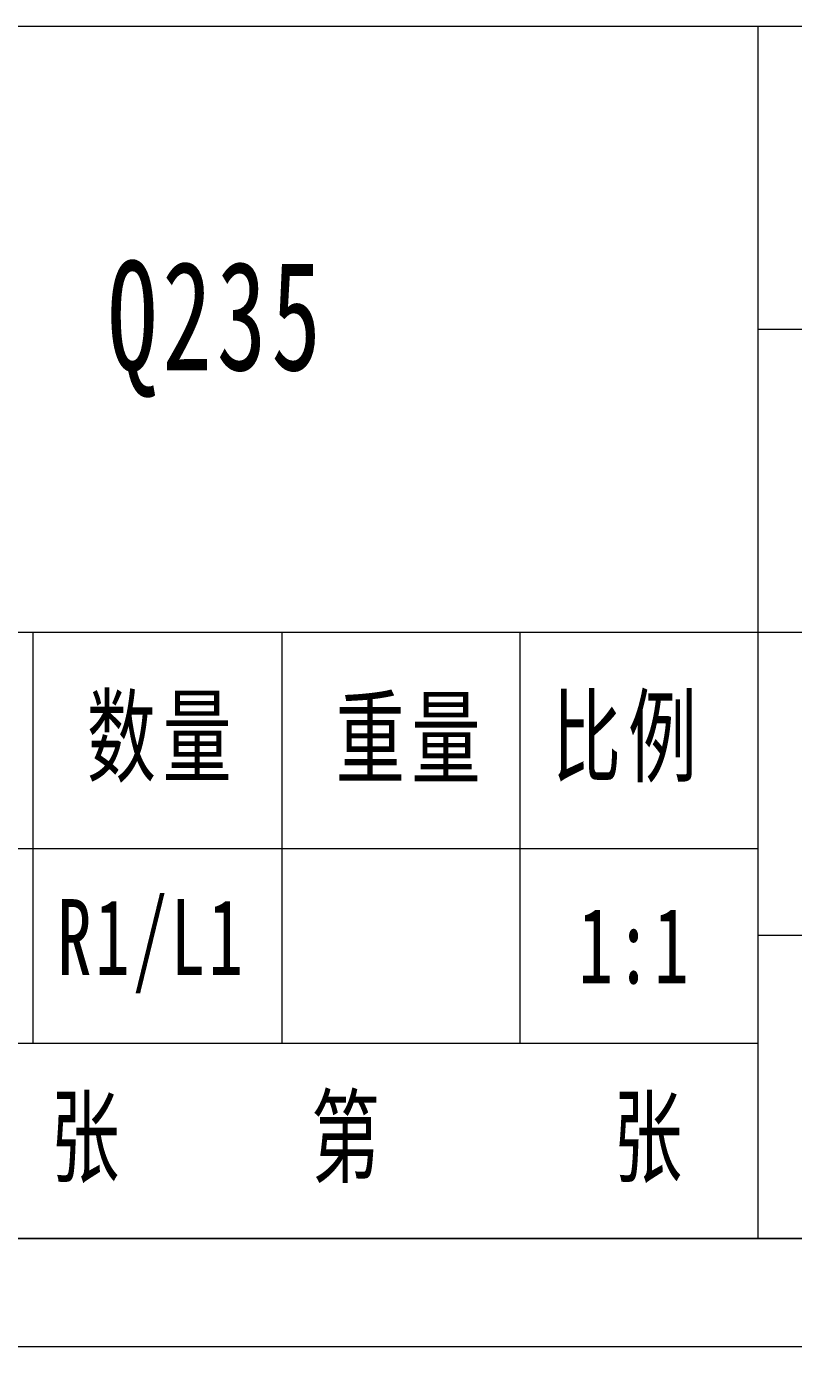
# Model space of a CAD drawing. Header units: millimetres. Extents: x -15766 to 80009, y -9701 to 15159.
# Drawn here: x -6497.4 to -6426.5, y 11134.1 to 11256.1 of the extents above; entities that cross this region are included whole.
import ezdxf

# ---------------------------------------------------------------- set-up
doc = ezdxf.new("R2010")
doc.units = ezdxf.units.MM
for name, color, linetype, lineweight in [('CDRAFT0', 7, 'Continuous', 18), ('title_frame', 7, 'Continuous', 18), ('尺寸线层', 3, 'Continuous', 18), ('粗实线层_1', 7, 'Continuous', 15), ('细实线层', 7, 'Continuous', 18)]:
    doc.layers.add(name, color=color, linetype=linetype, lineweight=lineweight)
doc.styles.add('标准', font='', dxfattribs={"width": 0.667})
doc.styles.get('标准').set_extended_font_data('宋体')

# ---------------------------------------------------------------- blocks, each defined once
blk = doc.blocks.new('*X3')
at = {"layer": 'CDRAFT0'}
blk.add_line((0, 0), (420, 0), dxfattribs=at)
at = {"layer": '粗实线层_1'}
blk.add_line((25, 5), (415, 5), dxfattribs=at)

msp = doc.modelspace()

# ---------------------------------------------------------------- linework, layer by layer
at = {"layer": '粗实线层_1'}
for p, q in [((-6329.79993, 11256.10436), (-6689.79993, 11256.10436)), ((-6429.79993, 11256.10436), (-6429.79993, 11144.10436)), ((-6329.79993, 11228.10436), (-6429.79993, 11228.10436)), ((-6429.79993, 11200.10436), (-6689.79993, 11200.10436)), ((-6496.79993, 11200.10436), (-6496.79993, 11162.10436)), ((-6473.79993, 11200.10436), (-6473.79993, 11162.10436)), ((-6451.79993, 11200.10436), (-6451.79993, 11162.10436)), ((-6329.79993, 11200.10436), (-6429.79993, 11200.10436)), ((-6329.79993, 11172.10436), (-6429.79993, 11172.10436)), ((-6429.79993, 11162.10436), (-6529.79993, 11162.10436)), ((-6329.79993, 11144.10436), (-6689.79993, 11144.10436))]:
    msp.add_line(p, q, dxfattribs=at)
at = {"layer": '细实线层'}
msp.add_line((-6429.79993, 11180.10436), (-6529.79993, 11180.10436), dxfattribs=at)

# ---------------------------------------------------------------- block references
at = {"layer": 'title_frame', "xscale": 2, "yscale": 2, "zscale": 2}
msp.add_blockref('*X3', (-7159.79993, 11134.10436), dxfattribs=at)

# ---------------------------------------------------------------- texts
at = {"layer": '尺寸线层', "attachment_point": 5, "line_spacing_factor": 1.15057, "style": '标准'}
for s, insert, char_height, width in [('{\\T1.1;Q235}', (-6479.79993, 11228.10436), 10.1006116, 58.9160087), ('\\T1.1;数量', (-6484.79993, 11190.10436), 7, 44), ('\\T1.1;重量', (-6461.79993, 11190.10436), 7, 44), ('\\T1.1;比例', (-6441.79993, 11190.10436), 7, 44), ('{\\T1.1;R1/L1}', (-6485.79993, 11171.10436), 7, 22), ('\\T1.1;1:1', (-6441.13031, 11171.10436), 7, 21.3392391), ('\\T1.1;张', (-6491.65726, 11153.10436), 7, 16), ('\\T1.1;第', (-6467.57945, 11153.10436), 7, 16), ('\\T1.1;张', (-6439.65726, 11153.10436), 7, 16)]:
    msp.add_mtext(s, dxfattribs=dict(at, insert=insert, char_height=char_height, width=width))

doc.saveas('drawing.dxf')
